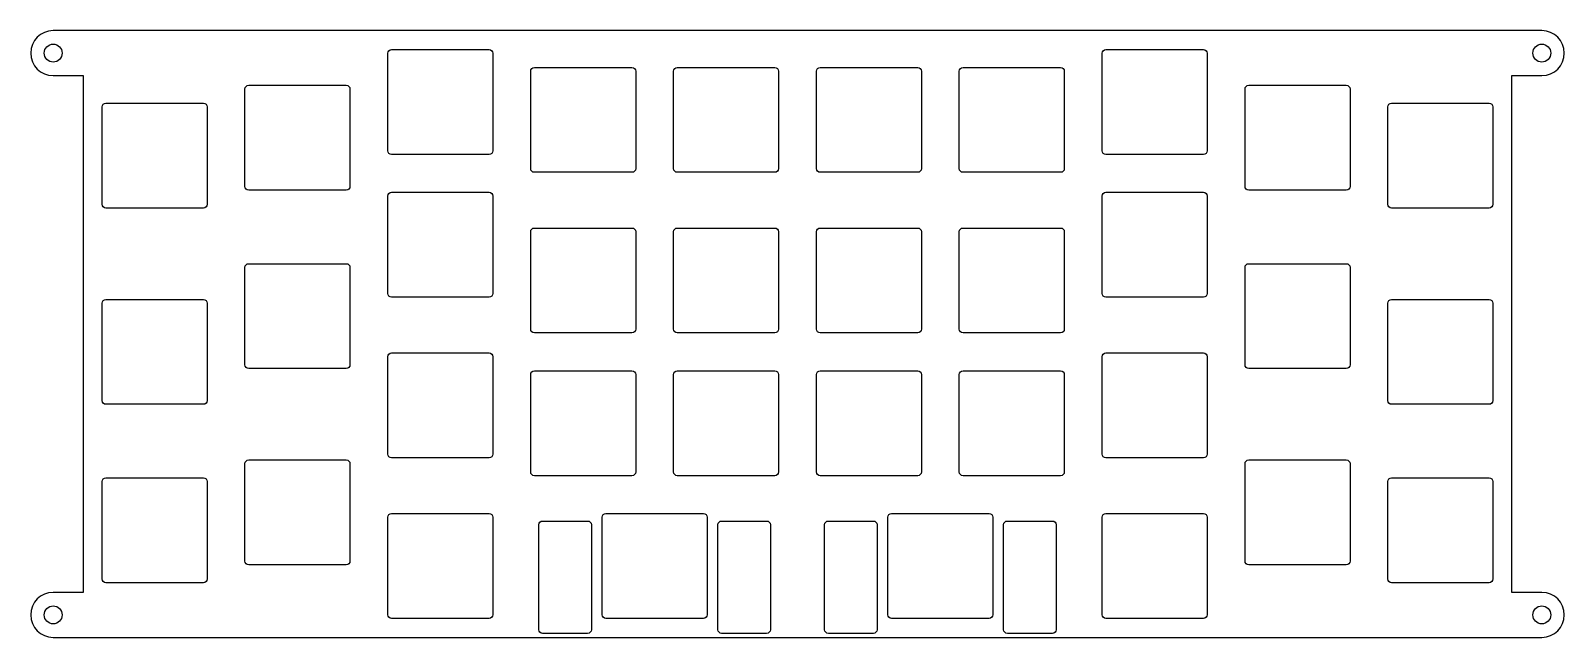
# Model space of a CAD drawing. Header units: millimetres. Extents: x -7 to 198, y -81 to 0.
import ezdxf

# ---------------------------------------------------------------- set-up
doc = ezdxf.new("R2010")
doc.units = ezdxf.units.MM
doc.layers.get('0').update_dxf_attribs({"linetype": 'CONTINUOUS'})

msp = doc.modelspace()

# ---------------------------------------------------------------- linework, layer by layer
for points in [[(0, -80.9625), (190.5, -80.9625), (194.5, -80.9625, 1), (194.5, -74.9625), (190.5, -74.9625), (190.5, -6), (194.5, -6, 1), (194.5, 0), (190.5, 0), (0, 0), (-4, 0, 1), (-4, -6), (0, -6), (0, -74.9625), (-4, -74.9625, 1), (-4, -80.9625)], [(41.125, -2.525), (54.125, -2.525, -0.414213562), (54.625, -3.025), (54.625, -16.025, -0.414213562), (54.125, -16.525), (41.125, -16.525, -0.414213562), (40.625, -16.025), (40.625, -3.025, -0.414213562)], [(136.375, -2.525), (149.375, -2.525, -0.414213562), (149.875, -3.025), (149.875, -16.025, -0.414213562), (149.375, -16.525), (136.375, -16.525, -0.414213562), (135.875, -16.025), (135.875, -3.025, -0.414213562)], [(73.675, -5.40625), (73.675, -18.40625, -0.414213562), (73.175, -18.90625), (60.175, -18.90625, -0.414213562), (59.675, -18.40625), (59.675, -5.40625, -0.414213562), (60.175, -4.90625), (73.175, -4.90625, -0.414213562)], [(92.725, -5.40625), (92.725, -18.40625, -0.414213562), (92.225, -18.90625), (79.225, -18.90625, -0.414213562), (78.725, -18.40625), (78.725, -5.40625, -0.414213562), (79.225, -4.90625), (92.225, -4.90625, -0.414213562)], [(111.775, -5.40625), (111.775, -18.40625, -0.414213562), (111.275, -18.90625), (98.275, -18.90625, -0.414213562), (97.775, -18.40625), (97.775, -5.40625, -0.414213562), (98.275, -4.90625), (111.275, -4.90625, -0.414213562)], [(130.825, -5.40625), (130.825, -18.40625, -0.414213562), (130.325, -18.90625), (117.325, -18.90625, -0.414213562), (116.825, -18.40625), (116.825, -5.40625, -0.414213562), (117.325, -4.90625), (130.325, -4.90625, -0.414213562)], [(35.575, -7.7875), (35.575, -20.7875, -0.414213562), (35.075, -21.2875), (22.075, -21.2875, -0.414213562), (21.575, -20.7875), (21.575, -7.7875, -0.414213562), (22.075, -7.2875), (35.075, -7.2875, -0.414213562)], [(168.925, -7.7875), (168.925, -20.7875, -0.414213562), (168.425, -21.2875), (155.425, -21.2875, -0.414213562), (154.925, -20.7875), (154.925, -7.7875, -0.414213562), (155.425, -7.2875), (168.425, -7.2875, -0.414213562)], [(16.525, -10.16875), (16.525, -23.16875, -0.414213562), (16.025, -23.66875), (3.025, -23.66875, -0.414213562), (2.525, -23.16875), (2.525, -10.16875, -0.414213562), (3.025, -9.66875), (16.025, -9.66875, -0.414213562)], [(187.975, -10.16875), (187.975, -23.16875, -0.414213562), (187.475, -23.66875), (174.475, -23.66875, -0.414213562), (173.975, -23.16875), (173.975, -10.16875, -0.414213562), (174.475, -9.66875), (187.475, -9.66875, -0.414213562)], [(41.125, -21.575), (54.125, -21.575, -0.414213562), (54.625, -22.075), (54.625, -35.075, -0.414213562), (54.125, -35.575), (41.125, -35.575, -0.414213562), (40.625, -35.075), (40.625, -22.075, -0.414213562)], [(136.375, -21.575), (149.375, -21.575, -0.414213562), (149.875, -22.075), (149.875, -35.075, -0.414213562), (149.375, -35.575), (136.375, -35.575, -0.414213562), (135.875, -35.075), (135.875, -22.075, -0.414213562)], [(60.175, -26.3375), (73.175, -26.3375, -0.414213562), (73.675, -26.8375), (73.675, -39.8375, -0.414213562), (73.175, -40.3375), (60.175, -40.3375, -0.414213562), (59.675, -39.8375), (59.675, -26.8375, -0.414213562)], [(79.225, -26.3375), (92.225, -26.3375, -0.414213562), (92.725, -26.8375), (92.725, -39.8375, -0.414213562), (92.225, -40.3375), (79.225, -40.3375, -0.414213562), (78.725, -39.8375), (78.725, -26.8375, -0.414213562)], [(98.275, -26.3375), (111.275, -26.3375, -0.414213562), (111.775, -26.8375), (111.775, -39.8375, -0.414213562), (111.275, -40.3375), (98.275, -40.3375, -0.414213562), (97.775, -39.8375), (97.775, -26.8375, -0.414213562)], [(117.325, -26.3375), (130.325, -26.3375, -0.414213562), (130.825, -26.8375), (130.825, -39.8375, -0.414213562), (130.325, -40.3375), (117.325, -40.3375, -0.414213562), (116.825, -39.8375), (116.825, -26.8375, -0.414213562)], [(22.075, -31.1), (35.075, -31.1, -0.414213562), (35.575, -31.6), (35.575, -44.6, -0.414213562), (35.075, -45.1), (22.075, -45.1, -0.414213562), (21.575, -44.6), (21.575, -31.6, -0.414213562)], [(155.425, -31.1), (168.425, -31.1, -0.414213562), (168.925, -31.6), (168.925, -44.6, -0.414213562), (168.425, -45.1), (155.425, -45.1, -0.414213562), (154.925, -44.6), (154.925, -31.6, -0.414213562)], [(3.025, -35.8625), (16.025, -35.8625, -0.414213562), (16.525, -36.3625), (16.525, -49.3625, -0.414213562), (16.025, -49.8625), (3.025, -49.8625, -0.414213562), (2.525, -49.3625), (2.525, -36.3625, -0.414213562)], [(174.475, -35.8625), (187.475, -35.8625, -0.414213562), (187.975, -36.3625), (187.975, -49.3625, -0.414213562), (187.475, -49.8625), (174.475, -49.8625, -0.414213562), (173.975, -49.3625), (173.975, -36.3625, -0.414213562)], [(54.625, -43.50625), (54.625, -56.50625, -0.414213562), (54.125, -57.00625), (41.125, -57.00625, -0.414213562), (40.625, -56.50625), (40.625, -43.50625, -0.414213562), (41.125, -43.00625), (54.125, -43.00625, -0.414213562)], [(149.875, -43.50625), (149.875, -56.50625, -0.414213562), (149.375, -57.00625), (136.375, -57.00625, -0.414213562), (135.875, -56.50625), (135.875, -43.50625, -0.414213562), (136.375, -43.00625), (149.375, -43.00625, -0.414213562)], [(60.175, -45.3875), (73.175, -45.3875, -0.414213562), (73.675, -45.8875), (73.675, -58.8875, -0.414213562), (73.175, -59.3875), (60.175, -59.3875, -0.414213562), (59.675, -58.8875), (59.675, -45.8875, -0.414213562)], [(79.225, -45.3875), (92.225, -45.3875, -0.414213562), (92.725, -45.8875), (92.725, -58.8875, -0.414213562), (92.225, -59.3875), (79.225, -59.3875, -0.414213562), (78.725, -58.8875), (78.725, -45.8875, -0.414213562)], [(98.275, -45.3875), (111.275, -45.3875, -0.414213562), (111.775, -45.8875), (111.775, -58.8875, -0.414213562), (111.275, -59.3875), (98.275, -59.3875, -0.414213562), (97.775, -58.8875), (97.775, -45.8875, -0.414213562)], [(117.325, -45.3875), (130.325, -45.3875, -0.414213562), (130.825, -45.8875), (130.825, -58.8875, -0.414213562), (130.325, -59.3875), (117.325, -59.3875, -0.414213562), (116.825, -58.8875), (116.825, -45.8875, -0.414213562)], [(35.575, -57.79375), (35.575, -70.79375, -0.414213562), (35.075, -71.29375), (22.075, -71.29375, -0.414213562), (21.575, -70.79375), (21.575, -57.79375, -0.414213562), (22.075, -57.29375), (35.075, -57.29375, -0.414213562)], [(168.925, -57.79375), (168.925, -70.79375, -0.414213562), (168.425, -71.29375), (155.425, -71.29375, -0.414213562), (154.925, -70.79375), (154.925, -57.79375, -0.414213562), (155.425, -57.29375), (168.425, -57.29375, -0.414213562)], [(16.525, -60.175), (16.525, -73.175, -0.414213562), (16.025, -73.675), (3.025, -73.675, -0.414213562), (2.525, -73.175), (2.525, -60.175, -0.414213562), (3.025, -59.675), (16.025, -59.675, -0.414213562)], [(187.975, -60.175), (187.975, -73.175, -0.414213562), (187.475, -73.675), (174.475, -73.675, -0.414213562), (173.975, -73.175), (173.975, -60.175, -0.414213562), (174.475, -59.675), (187.475, -59.675, -0.414213562)], [(41.125, -64.4375), (54.125, -64.4375, -0.414213562), (54.625, -64.9375), (54.625, -77.9375, -0.414213562), (54.125, -78.4375), (41.125, -78.4375, -0.414213562), (40.625, -77.9375), (40.625, -64.9375, -0.414213562)], [(61.262, -65.4375), (67.262, -65.4375, -0.414213562), (67.762, -65.9375), (67.762, -79.9375, -0.414213562), (67.262, -80.4375), (61.262, -80.4375, -0.414213562), (60.762, -79.9375), (60.762, -65.9375, -0.414213562)], [(69.7, -64.4375), (82.7, -64.4375, -0.414213562), (83.2, -64.9375), (83.2, -77.9375, -0.414213562), (82.7, -78.4375), (69.7, -78.4375, -0.414213562), (69.2, -77.9375), (69.2, -64.9375, -0.414213562)], [(85.138, -65.4375), (91.138, -65.4375, -0.414213562), (91.638, -65.9375), (91.638, -79.9375, -0.414213562), (91.138, -80.4375), (85.138, -80.4375, -0.414213562), (84.638, -79.9375), (84.638, -65.9375, -0.414213562)], [(99.362, -65.4375), (105.362, -65.4375, -0.414213562), (105.862, -65.9375), (105.862, -79.9375, -0.414213562), (105.362, -80.4375), (99.362, -80.4375, -0.414213562), (98.862, -79.9375), (98.862, -65.9375, -0.414213562)], [(107.8, -64.4375), (120.8, -64.4375, -0.414213562), (121.3, -64.9375), (121.3, -77.9375, -0.414213562), (120.8, -78.4375), (107.8, -78.4375, -0.414213562), (107.3, -77.9375), (107.3, -64.9375, -0.414213562)], [(123.238, -65.4375), (129.238, -65.4375, -0.414213562), (129.738, -65.9375), (129.738, -79.9375, -0.414213562), (129.238, -80.4375), (123.238, -80.4375, -0.414213562), (122.738, -79.9375), (122.738, -65.9375, -0.414213562)], [(136.375, -64.4375), (149.375, -64.4375, -0.414213562), (149.875, -64.9375), (149.875, -77.9375, -0.414213562), (149.375, -78.4375), (136.375, -78.4375, -0.414213562), (135.875, -77.9375), (135.875, -64.9375, -0.414213562)]]:
    msp.add_lwpolyline(points, format="xyb", close=True)
for centre in [(-4, -3), (194.5, -3), (-4, -77.9625), (194.5, -77.9625)]:
    msp.add_circle(centre, 1.2)

doc.saveas('drawing.dxf')
